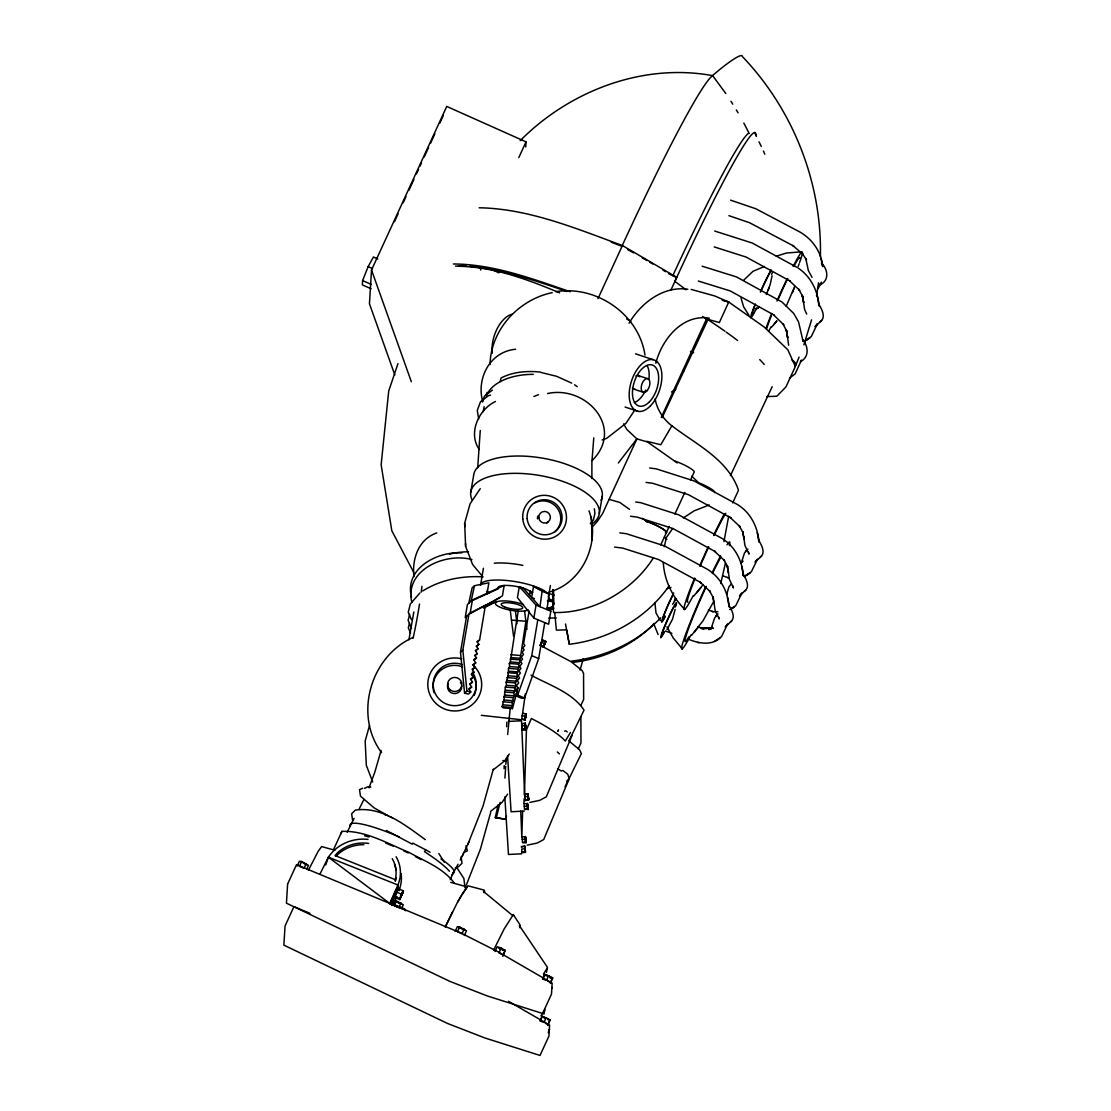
<?xml version="1.0" encoding="UTF-8"?>
<svg xmlns="http://www.w3.org/2000/svg" width="1111" height="1111" viewBox="0 0 1111 1111"><rect width="100%" height="100%" fill="white"/><g stroke="black" fill="none" stroke-linecap="round" stroke-linejoin="round"><path stroke-width="1.5" d="M553.445 591.246L553.847 603.134M552.792 589.524C552.792 597.19 552.82 604.884 553.611 612.508C592.469 613.675 632.562 591.08 653.462 557.764M477.702 467.745L480.258 430.471M505.102 950.266L502.894 955.946L505.102 950.266L501.158 948.044L497.186 946.739L494.992 951.516M550.417 983.457L552.639 977.777L544.723 974.264L543.057 978.749M552.028 988.346L552.042 987.443M553.389 590.038L553.25 596.788L552.889 590.983M522.628 811.308L521.823 837.069L520.74 811.058M524.448 794.337L526.447 729.816L531.419 718.484L539.724 722.886A61.133 10.193 24.7 0 1 565.277 741.106L570.457 732.468M521.712 723.983L525.239 723.039L525.767 729.26L522.281 729.594L521.739 723.372M525.239 723.039L525.767 729.26M524.6 794.24L528.1 793.907L524.6 794.24L525.128 800.448L528.628 800.114L528.1 793.907M524.573 809.433L528.072 809.1L527.503 803.503L524.017 803.836L524.573 809.433L528.072 809.1M377.809 258.974L373.435 257.002L368.144 266.64L362.603 280.555L362.339 284.86L371.102 288.777M525.725 146.93L526.031 141.861L446.747 106.434L371.518 270.001L369.449 303.775L394.836 374.99M504.047 768.631L504.227 765.59M506.616 726.733L506.894 722.164M504.922 778.117L505.699 766.284M507.644 734.524L510.255 707.86M523.906 803.211L524.184 798.712M521.67 718.859L525.1 720.039L526.072 713.873L522.601 713.304L522.156 715.776L521.67 718.859L525.1 720.039M522.601 713.304L525.322 693.889M522.559 842.527L526.017 842.763L525.795 839.111L525.489 836.583L521.989 836.916L522.559 842.527L526.058 842.194M525.197 848.707L521.698 849.04L521.934 852.692L525.42 852.359L525.197 848.707L524.906 846.179L521.406 846.513M524.906 846.179L521.365 847.082M525.489 836.583L526.017 842.763M395.044 896.508L394.974 897.438L399.821 899.604L403.474 890.911L398.613 888.744L396.863 892.161L395.044 896.508L399.891 898.674L399.821 899.604M398.543 889.661L398.613 888.744M545.793 641.353L543.39 647.088L545.793 641.353L542.599 639.922L541.335 643.394M818.529 282.791L816.543 295.748M654.907 602.537L655.99 612.953L660.365 620.591M728.663 516.309L723.955 541.585M547.82 1025.453L550.098 1019.815L542.196 1016.259L540.446 1020.717M593.788 437.845L591.899 461.884L591.885 478.494M524.864 718.72L525.503 714.831L525.253 716.678M534.419 598.635L531.641 597.482L533.516 586.372L542.112 591.149L540.002 606.703L523.267 588.274L519.309 586.622L517.448 597.662L533.849 618.105L548.598 624.229L550.806 611.175L547.667 607.717M546.959 609.592L549.07 594.038L533.516 586.372M505.769 764.299L506.699 757.577M569.138 778.436L567.749 774.228L562.846 770.465L561.305 771.006L557.528 768.659M413.834 611.939L408.917 639.783M524.961 718.039L525.114 717.039M525.142 719.428L526.072 713.873M525.517 717.109C524.725 722.608 526.461 711.221 525.656 716.748M675.127 609.425L672.502 619.216L666.975 629.618M725.497 562.874L720.733 583.581M772.076 275.792L770.159 284.652L766.354 294.512M486.66 604.578L470.203 613.036L465.217 617.549L467.412 604.509L472.411 599.982L504.158 585.483L502.408 595.899L485.354 605.745L479.591 639.964L477.022 641.644L478.855 644.338L476.286 646.019L478.105 648.713L475.258 650.49L477.286 653.615L474.716 655.296L476.55 657.92L473.703 659.712L475.73 662.823L473.147 664.572L474.952 667.433L472.092 669.211L474.119 672.322L471.272 674.113L473.3 677.224L470.439 679.015L472.467 682.126L469.62 683.904L471.647 687.029L468.786 688.806L470.814 691.931L468.467 694.056L464.579 693.181L460.496 652.268L466.551 616.341M464.579 693.181L466.926 691.056L462.843 650.143L468.911 614.216L499.672 597.857M470.203 613.036L472.411 599.982M483.424 568.276L480.535 585.344A34.51 8.944 9.6 0 1 509.602 580.803A34.51 8.944 9.6 0 1 547.348 593.205M498.533 588.636L486.979 593.913L488.868 582.789L474.48 585.705L472.119 587.844L468.759 603.287M518.073 687.778L512.449 708.624L503.144 707.874L502.047 706.679L503.991 699.972L505.352 687.084L506.477 685.279L506.172 682.182L508.088 675.766L508.505 668.364L509.63 666.558L509.338 663.461L510.324 661.948L517.365 615.897M529.475 595.621L530.225 591.149L532.78 592.219M502.047 706.679L511.352 707.429L512.49 705.624L512.185 702.527L514.143 695.833L513.837 692.736L515.796 686.029L515.49 682.932L517.393 676.516L517.087 673.433L518.948 667.308L518.643 664.211L519.642 662.698L525.892 621.257L511.449 620.077L510.102 608.884M529.114 610.981L523.628 643.477L524.836 645.477L522.892 647.852L524.1 649.852L522.142 652.226L523.517 654.365L521.323 657.129L522.531 659.129L520.587 661.448L521.962 663.573L519.767 666.35L520.962 668.405L518.99 670.947L520.365 673.085L518.157 675.849L519.531 677.974L517.337 680.751L518.712 682.876L516.504 685.654L517.879 687.778L515.685 690.556L517.059 692.681L514.851 695.444L521.809 698.333L524.6 698L538.696 658.573L544.765 622.632M533.849 618.105L536.044 605.064L519.309 586.622M514.851 695.444L517.643 695.125L531.738 655.684L537.807 619.757M548.653 595.76L550.389 585.511M470.731 492.326L473.717 475.022A65.16 27.775 9.8 0 1 546.473 458.871A65.16 27.775 9.8 0 1 600.982 500.256M599.329 513.379L602.315 496.061M664.267 546.654L666.489 537.321L672.627 528.628M517.004 623.729L516.587 620.494L518.365 610.522M483.229 411.667L484.146 406.64M519.837 927.754L519.865 924.533L513.171 914.492L513.671 915.506M543.404 645.908L543.626 645.088M474.48 585.705L471.106 601.162L485.549 594.566M500.228 381.656L501.019 378.032A57.203 35.302 12.3 0 1 540.418 372.116M381.087 750.383L374.824 772.173L369.033 787.755M493.353 769.131L483.007 806.114L467.912 844.166M490.715 812.294L480.369 849.29L466.301 885.064M498.103 804.836L495.242 817.696L496.423 817.515L500.103 802.434M495.242 817.696L505.672 819.321L506.491 815.96M409.653 614.411L408.126 620.341L411.487 628.34M409.473 623.382L408.32 627.826L410.57 633.159M396.155 877.968L395.294 881.204L395.863 876.301A34.58 30.872 -10.3 0 0 392.225 858.664M369.532 725.372L365.172 741.009L366.324 765.326L372.727 782.047M464.801 526.781L464.662 523.184L470.064 503.88L480.258 488.673M588.997 510.824C600.662 542.612 582.567 583.136 549.042 592.107M580.095 669.989L583.247 658.726M675.127 598.579L674.377 601.051M811.558 319.829L803.892 344.924M546.473 972.292L547.487 967.417L519.392 925.588L519.837 926.477M543.904 1014.26L544.918 1009.399M727.261 592.677L726.663 594.538L728.913 586.9L731.33 583.928M786.213 306.247L794.74 286.402M397.974 363.603L388.711 391.044L381.142 464.787L391.822 530.766L413.695 572.332M325.717 864.955L328.384 857.206A38.927 34.76 -10.3 0 1 367.963 839.388M655.809 363.228C661.809 339.522 682.39 313.746 709.387 318.204M482.341 401.96L484.479 396.224L492.367 390.114M741.329 562.819L744.467 553.084L746.884 550.112M768.201 290.207L769.201 287.568M792.462 292.651L794.129 288.249M796.045 364.714L799.059 357.103M399.891 898.674L403.474 890.911M542.599 639.922L540.238 645.047L543.432 646.477M572.04 735.524L546.32 796.795L539.793 800.337L529.808 802.434M569.415 778.255L543.71 839.527L537.182 843.068L527.183 845.165M400.446 895.966L401.432 893.786M543.807 644.644L544.668 642.797M398.502 888.647L391.766 903.66L404.529 908.826L404.182 909.603L389.989 903.868L397.071 888.078L399.543 890.564M393.475 904.076L396.849 896.563M544.432 643.88L543.779 645.255M608.995 499.575L602.662 513.476L597.287 521.49L591.788 527.392M660.739 544.945L669.169 526.489M691.195 289.416L714.845 295.998L728.733 302.025L719.359 322.537L705.193 318.593M821.335 282.166L818.085 288.693M394.502 221.631L398.099 213.812M403.099 202.938L405.973 196.689M408.89 190.356L413.917 179.399M416.444 173.927L418.597 169.233M420.041 166.108L421.472 162.984M424.221 156.998L428.54 147.624M430.568 143.208L434.887 133.82M439.803 123.127L443.4 115.308M518.795 157.595L526.031 141.861M480.563 270.015L482.007 266.862M297.151 866.066L299.359 861.303L301.65 861.525L308.483 865.372L306.844 868.941M301.65 861.525L299.456 866.302L304.025 868.33L306.219 863.566M333.453 849.79L341.924 831.375C365.727 830.459 387.753 843.693 409.223 852.484C424.763 861.372 443.47 868.08 454.232 883.037M347.16 832.208L354.062 818.363M597.982 298.637L622.41 245.531C576.248 228.588 529.017 208.701 479.174 207.771M671.03 289.832L676.766 277.347A197.23 12.554 -65.9 0 1 755.883 135.806M391.961 905.465L394.155 900.688L396.46 900.924L403.293 904.757L401.654 908.34M396.46 900.924L394.266 905.687L397.307 907.048M398.835 907.729L401.029 902.951M661.253 417.417L706.596 318.829L708.096 319.246L662.142 417.667M450.205 879.606L454.08 871.191L451.816 875.246M455.149 931.462L457.343 926.699L459.635 926.921L466.481 930.768L464.287 935.531M459.635 926.921L457.44 931.698L462.009 933.726L464.204 928.963M580.928 705.374L583.65 699.458L583.553 673.516L582.192 670.613L570.998 661.642L539.946 645.172M674.877 514.101L684.848 492.395M690.556 480.008L694.111 472.258A14.124 2.361 24.7 0 0 676.724 461.718L674.446 460.954M578.262 748.883L580.984 742.967L580.886 717.026M501.158 948.044L498.964 952.821L502.908 955.029M732.691 502.866L738.496 490.257C728.163 459.496 696 444.372 671.863 425.805C663.253 419.208 657.101 409.653 655.101 398.946M544.723 974.264L542.529 979.027L546.501 980.333L548.695 975.569M552.639 977.777L550.445 982.555L547.806 981.082M542.196 1016.259L540.002 1021.037L544.001 1022.37L546.195 1017.593M550.098 1019.815L547.904 1024.578L545.293 1023.106M548.417 1031.855L549.514 1029.466L548.32 1032.73M340.785 833.833L341.924 831.375M460.232 859.997L463.468 853.498M730.455 475.591L772.187 386.725M674.877 281.347L676.766 277.347L622.41 245.531M713.72 601.398L703.069 620.743L691.486 635.423M363.977 799.351L359.242 808.877M462.426 855.734L468.953 841.902M308.4 870.288L318.149 851.373L321.621 846.568L334.869 850.248M445.303 926.768L452.483 912.02M445.261 927.06L457.926 901.382L467.842 885.773L484.132 890.092L484.729 891.3M493.645 950.086L504.075 929.129L512.685 915.589L483.521 891.466L484.104 892.647M569.054 740.593L584.039 710.151C572.179 692.292 549.209 685.154 531.016 675.155M565.027 786.796L581.386 753.577L579.623 749.842L569.068 741.037M400.404 896.896L402.321 892.175L401.738 893.161M319.815 874.357L328.384 857.206L397.919 885.009L398.682 889.161M458.038 864.275L453.024 873.454A57.203 9.541 24.7 0 0 440.956 858.956M457.593 902.271L461.287 895.591M543.487 973.986L547.084 968.32M540.918 1015.968L544.515 1010.288M430.054 852.248A57.203 9.541 24.7 0 0 425.61 849.762L424.541 851.693A57.203 9.235 29.2 0 1 449.413 871.246M629.048 323.19C640.853 303.095 663.378 285.666 687.792 289.263M671.863 425.805L660.781 444.733L646.796 441.303M711.998 627.368L710.998 629.007L714.637 617.938L717.053 614.98M566.791 781.269L567.54 780.033M820.182 321.829C826.556 317.149 821.543 308.955 818.668 303.858L819.071 305.761C817.752 290.693 810.794 276.347 797.823 267.848M760.063 557.403C766.243 552.875 761.382 544.918 758.591 539.988L758.98 541.821C757.688 526.822 750.536 512.463 737.315 504.463L694.167 480.98L656.17 468.842L649.657 468.009M744.509 591.219C750.689 586.691 745.828 578.734 743.037 573.804L743.426 575.637C742.134 560.638 734.982 546.279 721.761 538.279L678.613 514.796L640.63 502.658L635.742 502.033M730.233 622.271C736.412 617.744 731.552 609.786 728.747 604.842L729.149 606.689C727.858 591.677 720.692 577.331 707.485 569.332L664.336 545.834L626.34 533.711L619.827 532.877M462.037 894.258L467.314 886.981L450.76 882.384M634.964 409.862L625.924 423.36L606.675 438.345L602.079 439.998M509.255 754.063L504.727 760.841L493.131 769.937M507.616 794.129L502.186 802.253L490.604 811.349M669.183 585.719C646.491 618.549 608.731 639.617 569.304 644.255L565.485 623.993M672.613 604.259L676.266 598.787M392.502 899.549L389.989 903.868M592.121 460.565C625.035 427.916 586.025 384.961 547.556 393.544M693.903 595.899L703.194 584.539M618.313 463.023L636.895 438.901L647.519 441.984L677.238 462.926M743.828 280.083L752.98 271.306L764.507 266.446M590.288 523.823L593.441 519.892L594.927 513.379L594.329 508.741M757.646 308.608L758.882 307.094L758.244 307.858M773.673 324.773L776.936 320.787L771.381 327.384M696.736 592.677L700.763 587.761M694.319 632.201L695.792 630.409M697.028 628.868L698.347 627.284M336.133 856.359L337.647 854.581A34.58 30.872 -10.3 0 1 363.88 844.693M654.212 623.41C633.034 645.574 603.481 658.656 573.234 662.337M660.642 617.827C637.52 642.519 604.884 657.073 571.526 661.128M809.863 337.98L805.419 340.66L811.238 336.605L817.515 323.634L815.016 326.703L821.64 320.454M750.05 573.068L744.453 576.415L751.383 571.748L757.466 559.166L755.049 562.138L761.466 556.069M730.288 609.397L735.829 605.564L741.912 592.982L739.495 595.954L745.912 589.885M714.609 641.269L721.539 636.603L727.636 624.035L725.205 626.993L731.635 620.938M520.184 140.68C569.526 90.908 642.741 62.758 712.651 75.645L725.802 93.518M820.279 283.861L818.835 285.235C829.486 281.68 828.431 269.765 821.46 263.057L822.751 266.668C821.432 252.128 812.641 239.504 800.17 232.157L755.897 208.785L730.552 200.147M745.495 551.431L747.911 549.153M715.651 616.299L718.067 614.022M419.889 592.968L410.334 603.981L408.251 612.244L411.487 619.73M486.979 593.913L488.284 592.732M460.496 652.268L462.843 650.143M477.23 642.089L479.591 639.964M476.494 646.463L478.855 644.338M475.758 650.838L478.105 648.713M474.925 655.74L477.286 653.615M474.203 660.059L476.55 657.92M473.369 664.947L475.73 662.823M472.592 669.558L474.952 667.433M471.772 674.46L474.119 672.322M470.939 679.363L473.3 677.224M470.12 684.251L472.467 682.126M469.286 689.153L471.647 687.029M740.884 562.971L743.162 561.166M712.179 626.937L708.776 629.645L711.79 628.201L701.208 628.465L713.345 628.215L702.583 628.409L703.832 628.854L697.736 626.715M683.39 517.907L694.194 510.824L709.221 504.963M789.435 378.115L795.143 373.893L801.475 360.103L800.42 361.797C809.502 356.895 808.405 346.576 802.684 339.466L803.086 341.355L798.587 322.009L793.768 313.51L781.936 301.97L736.385 276.875L702.096 266.196M495.464 401.502C478.522 409.501 467.842 433.068 479.244 449.497M744.356 576.512L748.495 573.998M730.191 609.495L734.496 606.884M422.749 590.941C440.373 579.859 461.926 575.651 482.507 576.845M805.475 340.591L808.266 338.924M730.246 609.425L732.941 607.814M720.22 637.936C711.248 645.991 698.014 643.422 687.987 638.964M436.79 532.933C418.639 539.057 411.834 558.916 413.945 576.526M484.424 607.148L495.798 601.287M483.549 608.12L495.77 601.829M549.723 610.258L554.097 608.078M362.644 788.199L359.506 789.699L360.492 796.17L374.115 807.878L388.308 815.932M364.505 788.379L367.797 786.796L370.796 787.116M464.134 852.304L467.398 850.818L465.926 845.777M533.835 396.53L538.432 394.711M776.325 256.21L786.31 253.044L801.948 251.78A47.454 3.014 -65.9 0 0 793.143 266.446M666.878 588.747L670.947 587.455M552.236 292.651C518.573 299.567 490.701 329.773 490.048 364.561M413.403 637.283C370.657 656.004 353.423 714.762 381.573 752.675M564.569 731.205L565.763 730.788L567.207 731.955M455.246 867.858L458.343 866.886L462.023 863.261L461.093 856.789M490.562 395.141L488.368 395.71L480.48 401.807L477.286 410.417L478.674 418.847M515.587 349.257C490.007 351.59 476.175 378.407 482.716 401.571M522.045 725.872L525.545 725.525M522.309 728.969L525.809 728.635M524.906 796.726L528.392 796.393M525.17 799.837L528.669 799.503M524.309 806.336L527.808 805.989L527.503 803.503M522.295 839.444L525.795 839.111M521.962 852.137L525.461 851.804M461.69 552.917C437.192 551.181 404.14 568.54 411.473 597.204M453.316 263.987C493.715 264.154 532.433 278.847 570.221 291.721M455.468 266.112L466.467 266.112M508.394 721.414L521.531 720.789L524.864 800.684M524.225 811.113L511.074 811.752L507.56 755.758M521.601 853.831L508.463 854.456L504.825 796.934M521.767 730.038L526.447 729.816M458.454 266.279C493.395 266.737 527.614 279.361 559.555 292.832M766.729 396.599L776.825 396.224L785.935 386.947L795.365 366.463L787.824 349.757L764.062 326.926L728.733 302.025L722.442 300.151M543.307 1017.079L546.806 1018.231M548.737 618.077L556.375 617.897M566.638 629.868L556.375 630.104L554.75 612.869M555.819 291.679C596.176 285.096 638.853 313.996 644.977 355.089M708.374 610.064L713.165 611.73L717.928 611.703M469.703 266.334C503.102 269.765 535.28 280.444 566.804 291.499M510.81 654.712L520.129 655.462M511.06 657.573L520.379 658.323M510.074 659.087L519.379 659.837M510.324 661.948L519.642 662.698M509.338 663.461L518.643 664.211M509.63 666.558L518.948 667.308M508.505 668.364L517.823 669.114M508.755 671.211L518.073 671.974M507.783 672.669L517.087 673.433M508.088 675.766L517.393 676.516M506.949 677.571L516.268 678.335M507.199 680.487L516.504 681.251M506.172 682.182L515.49 682.932M506.477 685.279L515.796 686.029M505.352 687.084L514.657 687.834M505.644 690.167L514.962 690.931M504.519 691.972L513.837 692.736M504.825 695.069L514.143 695.833M503.7 696.875L513.004 697.639M503.991 699.972L513.31 700.722M502.866 701.777L512.185 702.527M503.172 704.874L512.49 705.624M481.299 715.317L521.67 719.789M502.839 760.549L506.227 760.938M646.074 482.424L652.601 483.257L688.459 494.701L731.107 517.962L730.052 517.365L740.218 526.92L739.273 525.809L743.37 533.322L742.662 531.794L744.023 538.613L742.662 531.794M630.52 516.24L637.047 517.073L672.905 528.517L715.553 551.778L714.498 551.181L724.664 560.736L723.719 559.625L727.816 567.138L727.108 565.61L728.469 572.429L727.108 565.61M614.619 547.084L622.757 548.112L658.629 559.569L701.277 582.817L700.222 582.233L710.387 591.788L709.443 590.677L713.54 598.19L712.818 596.663L714.192 603.467L712.818 596.663M471.897 559.555C445.511 552.292 404.14 569.749 411.82 602.287M522.156 715.776L525.628 716.345M548.07 1019.759L548.917 1019.731L547.501 1018.593M496.423 817.515L505.672 819.321M301.484 861.955L306.775 864.622L305.9 864.636M459.468 927.352L464.759 930.018L463.884 930.032M459.204 927.907L460.273 928.185M546.195 975.083L548.695 975.916M545.932 975.639L547.001 975.902M550.612 977.749L551.487 977.736L549.431 976.263M466.926 691.056L470.814 691.931M540.988 372.463L556.569 376.282L571.734 383.128M682.834 370.477L684.015 370.796M364.616 835.805L369.046 837.014M722.344 300.164L728.733 302.025M543.793 1017.718L545.07 1018.134M502.478 950.058L503.963 950.224L498.603 948.1M698.319 281.041L730.233 290.929L774.45 315.274M714.72 231.046L752.258 243.031L796.74 267.251M714.22 246.92L746.12 257.058L790.338 281.152L789.254 280.541L799.739 290.402L798.753 289.249L802.975 296.998L802.239 295.429L803.656 302.442L802.239 295.429M674.03 276.445L676.766 277.347M646.602 521.503L648.88 522.253A14.124 2.361 24.5 0 1 662.864 529.03A14.124 2.361 24.5 0 1 665.364 532.961A14.124 2.361 24.7 0 0 661.656 528.211A14.124 2.361 24.7 0 0 645.977 521.17M549.973 977.819L552.611 978.694M635.52 353.826L653.157 359.672M638.103 375.49L647.56 378.629M634.062 389.211L643.519 392.35M625.104 407.043L637.922 411.292M728.913 215.673L749.494 222.7L793.768 246.073L792.685 245.434L803.211 254.433M550.251 593.871L554.361 595.274M553.236 600.44L549.112 599.037L548.306 595.996M722.636 575.79L728.719 577.914L727.469 577.484M665.364 631.048L671.905 633.339M711.915 611.3L713.165 611.73M697.625 642.339L698.875 642.783M397.099 902.174L398.53 902.743M611.231 242.184L621.896 246.309A232.768 14.804 -65.9 0 1 712.651 75.645M425.305 839.666C405.348 825.112 381.504 806.044 355.326 810.127L351.645 813.752L352.576 820.21M384.837 814.71L386.003 815.155M394.988 879.537L335.078 855.581L337.341 852.915A34.58 30.872 -10.3 0 1 368.63 843.443M385.781 843.11L393.211 846.124M542.112 591.149L549.07 594.038M536.044 605.064L550.806 611.175M531.738 655.684L538.696 658.573M517.643 695.125L524.6 698M309.886 913.27L293.943 906.645L285.041 926.005L283.861 945.142L447.4 1023.398L484.827 1037.952L540.015 1055.45L548.931 1036.091L549.598 1025.092L508.477 1001.275M500.158 948.641L501.644 949.308M690.486 351.382L693.639 352.784M368.144 266.64L372.532 268.598M362.603 280.555L371.366 284.472M543.612 641.005L545.751 641.964M541.432 642.172L544.64 643.602M540.182 645.658L542.321 646.616M396.863 892.161L401.724 894.327M389.683 816.654L392.516 817.946M403.737 850.887L408.265 852.97M461.704 928.754L463.134 929.463M500.311 949.141L501.047 949.488M303.72 863.358L304.456 863.705M386.392 830.486L412.223 844.138L412.778 843.152L425.61 849.762M493.242 270.015L498.839 272.875M415.389 856.65L421.097 859.581M399.266 903.104L400.529 903.812M627.715 249.586L633.52 252.85M642.325 257.863L646.796 260.488M649.782 262.224L652.754 263.974M626.646 318.94L630.84 321.385M662.85 270.015L665.656 271.723M668.461 273.431L671.266 275.139M574.581 384.795L577.234 386.67M629.618 509.394L619.716 502.422L609.106 499.339L636.895 438.901L626.812 429.429L623.66 423.888M642.325 518.351L647.977 522.337M550.431 977.541L551.237 978.305M463.704 929.81L464.426 930.393M328.384 857.206L389.739 903.41L397.919 885.009A38.927 34.76 -10.3 0 0 396.085 856.734M557.347 751.98L559.389 753.897M691.778 476.175L698.638 482.771L700.916 483.674A13.651 2.278 24.7 0 1 714.623 492.617M664.378 537.002L666.822 539.349M401.502 903.826L395.96 901.632M773.353 314.677L783.824 324.843L782.838 323.704L787.046 331.8L786.31 330.231L787.699 337.647L786.31 330.231M511.352 707.429L512.449 708.624M684.682 609.342C672.322 596.94 664.281 580.164 663.295 562.597M682.265 648.866L673.322 638.075L666.989 626.896M530.225 591.149L532.322 593.455M456.857 867.622L463.912 878.523L464.995 887.786M482.979 576.956L472.606 564.513L465.62 546.376L464.662 523.184M748.925 315.246L743.648 306.9L740.995 297.956M658.101 634.52L654.018 624.479M438.817 853.512L444.233 862.039M802.239 253.266L806.517 260.043L805.794 258.46L808.322 270.515L812.044 277.361M730.969 101.295L732.746 104.17M736.315 109.933L738.093 112.808M404.529 908.826L405.571 910.728M743.828 123.057L749.175 133.431M806.725 314.066L804.642 309.65L803.295 300.595M371.518 270.001L411.32 381.67M820.904 258.335L822.334 264.765M528.169 794.934L528.558 799.017L528.28 796.795M527.169 804.572L527.558 808.669L527.169 805.044M748.633 552.292L749.036 554.167L744.981 545.598L743.676 536.807M733.079 586.108L733.482 587.983L729.427 579.414L728.122 570.623M718.789 617.16L719.206 619.021L715.151 610.467L713.845 601.676M788.657 345.257L787.338 335.8M817.307 296.29L819.071 305.761M757.258 532.641L758.98 541.821M741.704 566.457L743.426 575.637M727.427 597.496L729.149 606.689M566.791 630.604L569.304 644.255M524.559 611.008L526.961 629.34M511.449 620.077L513.56 636.242M524.961 724.483L525.281 728.205L525.17 726.344M515.435 610.897L516.587 620.494M528.336 797.629L528.628 800.114M527.739 807.225L528.044 809.725M524.836 797.962L525.128 800.448M525.128 849.832L525.42 852.359M527.919 796.156L527.781 795.087L527.794 795.837M525.572 726.302C525.947 731.843 525.059 720.359 525.434 725.927M525.017 725.969L524.934 724.969M527.697 806.392C527.322 800.864 528.225 812.335 527.85 806.767M525.67 839.499C525.281 833.722 526.197 845.527 525.822 839.791M528.197 795.795L528.156 794.948M592.274 540.057L591.316 516.879M465.523 543.321L465.62 546.376M820.404 256.613C822.098 182.954 793.185 109.558 742.245 56.411A35.649 4.555 -41.2 0 0 712.137 75.951M791.81 359.825A35.649 6.055 21.6 0 1 794.837 365.936M754.966 133.306A252.128 248.086 3.5 0 1 756.508 136.195M672.669 276A194.55 12.374 -65.9 0 1 748.522 133.362M759.021 141.833A249.267 245.253 3.5 0 1 761.271 146.416M763.424 151.054A249.267 245.253 3.5 0 1 764.812 154.179M674.821 281.347A246.448 72.396 25.2 0 1 685.959 289.763M802.475 252.516A47.454 3.014 -65.9 0 1 799.601 262.432M799.142 263.71A47.454 3.014 -65.9 0 1 798.115 266.446M771.006 326.842A47.454 3.014 -65.9 0 1 768.729 331.064M766.243 327.606A47.454 3.014 -65.9 0 1 771.728 313.455M776.964 301.067A47.454 3.014 -65.9 0 1 787.074 278.805M766.743 328.564A40.94 2.611 -65.9 0 1 771.312 315.802M777.769 300.248A40.94 2.611 -65.9 0 1 787.713 278.486M793.893 266.265A40.94 2.611 -65.9 0 1 799.795 258.349M772.478 272.07A28.469 1.805 -65.9 0 1 771.59 274.486M756.341 308.775A28.469 1.805 -65.9 0 1 754.397 306.08M760.341 291.971A28.469 1.805 -65.9 0 1 770.992 270.001M756.452 307.83A24.567 1.569 -65.9 0 1 755.133 310.288M753.577 312.871A24.567 1.569 -65.9 0 1 755.508 304.095M760.757 291.637A24.567 1.569 -65.9 0 1 771.381 270.376M693.32 595.51A58.591 3.722 -65.9 0 1 694.625 578.026M699.847 565.624A58.591 3.722 -65.9 0 1 708.11 547.029M713.679 535.099A58.591 3.722 -65.9 0 1 724.4 513.796M687.903 602.023A50.55 3.222 -65.9 0 1 694.986 578.664M700.069 566.443A50.55 3.222 -65.9 0 1 708.707 546.945M714.081 535.53A50.55 3.222 -65.9 0 1 725.789 513.282M664.447 631.826A19.331 1.236 -65.9 0 1 661.823 633.464A19.331 1.236 -65.9 0 1 672.78 608.55A19.331 1.236 -65.9 0 1 675.405 606.912M663.614 632.853A16.679 1.055 -65.9 0 1 667.003 621.188A16.679 1.055 -65.9 0 1 675.196 606.523M665.406 616.202A19.331 1.236 -65.9 0 1 662.767 617.841A19.331 1.236 -65.9 0 1 673.738 592.913M664.572 617.23A16.679 1.055 -65.9 0 1 664.225 614.605A16.679 1.055 -65.9 0 1 673.155 594.51M726.969 544.793A58.591 3.722 -65.9 0 1 729.399 545.598M690.889 635.02A58.591 3.722 -65.9 0 1 682.89 642.436A58.591 3.722 -65.9 0 1 705.679 586.552M712.609 571.804A58.591 3.722 -65.9 0 1 720.581 555.903M688.876 636.867A50.55 3.222 -65.9 0 1 687.306 632.09A50.55 3.222 -65.9 0 1 706.29 586.455M712.401 573.526A50.55 3.222 -65.9 0 1 720.858 557.083M671.53 392.03A57.647 37.274 -56.5 0 1 675.821 389.322M724.914 331.203A250.836 41.829 24.7 0 0 706.596 318.829A57.647 41.426 -75.4 0 0 702.485 316.524M726.219 332.12A250.836 41.829 24.7 0 1 737.579 340.48M759.73 359.589A250.836 41.829 24.7 0 1 764.201 364.45M547.584 601.509A5.194 3.639 -14.8 0 1 553.833 604.44A5.194 3.639 -14.8 0 1 547.237 608.717M547.39 600.801A5.194 3.639 -14.8 0 1 553.653 603.717A5.194 3.639 -14.8 0 1 547.043 607.995M492.256 353.27A26.942 14.735 -71.6 0 1 511.99 314.26M635.909 376.004A7.152 3.916 -71.6 0 1 639.755 376.823M635.117 389.183A7.152 3.916 -71.6 0 1 632.409 387.878M647.157 365.686A21.553 11.79 -71.6 0 1 648.852 379.379M645.699 390.072A21.553 11.79 -71.6 0 1 634.325 402.599M472.036 499.825A65.16 27.775 9.8 0 1 544.043 476.3A65.16 27.775 9.8 0 1 591.844 524.059M489.354 592.677A34.51 8.944 9.6 0 1 486.576 591.302M494.27 563.194A34.51 8.944 9.6 0 1 522.864 565.36M497.978 588.011A16.832 4.361 9.6 0 1 514.324 586.094A16.832 4.361 9.6 0 1 531.211 593.093M528.1 609.633A16.832 4.361 9.6 0 1 505.213 608.995A16.832 4.361 9.6 0 1 498.228 601.384A16.832 4.361 9.6 0 1 523.545 604.662M537.474 518.893A5.874 5.777 48.5 0 1 537.974 515.921M547.751 522.226A5.874 5.777 48.5 0 1 546.64 523.239M534.391 503.158A17.679 17.387 48.5 0 1 557.541 508.505A17.679 17.387 48.5 0 1 554.625 531.988M486.34 395.738A57.203 33.344 7.7 0 1 533.294 374.351M486.104 395.391A57.258 35.33 12.3 0 1 487.049 392.461M421.958 586.316A329.134 116.363 -66.6 0 1 421.222 592.149M419.5 604.065A329.134 116.363 -66.6 0 1 413.125 638.186M449.413 554.139A57.258 36.524 5.2 0 1 468.481 551.778M461.732 685.904A7.152 7.041 3.5 0 1 453.441 693.528A7.152 7.041 3.5 0 1 448.08 683.668M460.426 682.487A7.152 7.041 3.5 0 1 461.301 684.112M472.869 664.892A26.942 26.511 3.5 0 1 466.828 708.179A26.942 26.511 3.5 0 1 427.929 687.029A26.942 26.511 3.5 0 1 461.857 658.906M472.258 672.127A21.553 21.22 3.5 0 1 461.009 704.777A21.553 21.22 3.5 0 1 433.193 683.737A21.553 21.22 3.5 0 1 462.329 664.614M472.119 674.252A21.553 21.22 3.5 0 1 474.244 695.361M433.984 692.722A21.553 21.22 3.5 0 1 462.19 666.739M349.979 826.042A57.203 9.541 24.7 0 1 399.21 836.916M401.085 873.538A38.927 34.76 -10.3 0 1 399.46 889.175M394.53 864.469A34.58 30.872 -10.3 0 1 396.085 870.357M287.61 884.037L286.444 903.174L449.969 981.43L487.396 995.984L542.599 1013.482L551.5 994.109L552.167 983.124L497.825 951.655L460.662 932.879L296.512 864.677L287.61 884.037M400.404 897.855L402.932 892.466L400.404 897.855M543.779 645.894L545.459 642.339L543.779 645.894M525.142 837.625L525.531 841.735L525.142 837.625M524.961 847.193L525.35 851.29L524.961 847.193M558.458 730.149L557.875 731.121L558.458 730.149M650.393 405.904A26.942 14.735 -71.6 0 0 656.643 361.353A26.942 14.735 -71.6 0 0 629.576 389.197A26.942 14.735 -71.6 0 0 650.393 405.904M649.435 401.821A21.553 11.79 -71.6 0 0 654.421 366.172A21.553 11.79 -71.6 0 0 632.77 388.461A21.553 11.79 -71.6 0 0 649.435 401.821M646.838 390.919A7.152 3.916 -71.6 0 0 648.491 379.073A7.152 3.916 -71.6 0 0 641.297 386.475A7.152 3.916 -71.6 0 0 646.838 390.919M504.519 606.898A10.888 2.819 9.6 0 0 522.406 608.356A10.888 2.819 9.6 0 0 509.046 602.801A10.888 2.819 9.6 0 0 504.519 606.898M522.809 518.962A22.095 21.72 48.5 0 0 557.278 535.335A22.095 21.72 48.5 0 0 553.695 497.464A22.095 21.72 48.5 0 0 522.809 518.962M527.156 518.629A17.679 17.387 48.5 0 0 554.75 531.725A17.679 17.387 48.5 0 0 551.875 501.422A17.679 17.387 48.5 0 0 527.156 518.629M538.807 517.712A5.874 5.777 48.5 0 0 547.959 522.059A5.874 5.777 48.5 0 0 547.015 511.99A5.874 5.777 48.5 0 0 538.807 517.712M450.205 689.903A7.152 7.041 3.5 0 0 461.801 685.612A7.152 7.041 3.5 0 0 452.205 677.863A7.152 7.041 3.5 0 0 450.205 689.903"/></g></svg>
